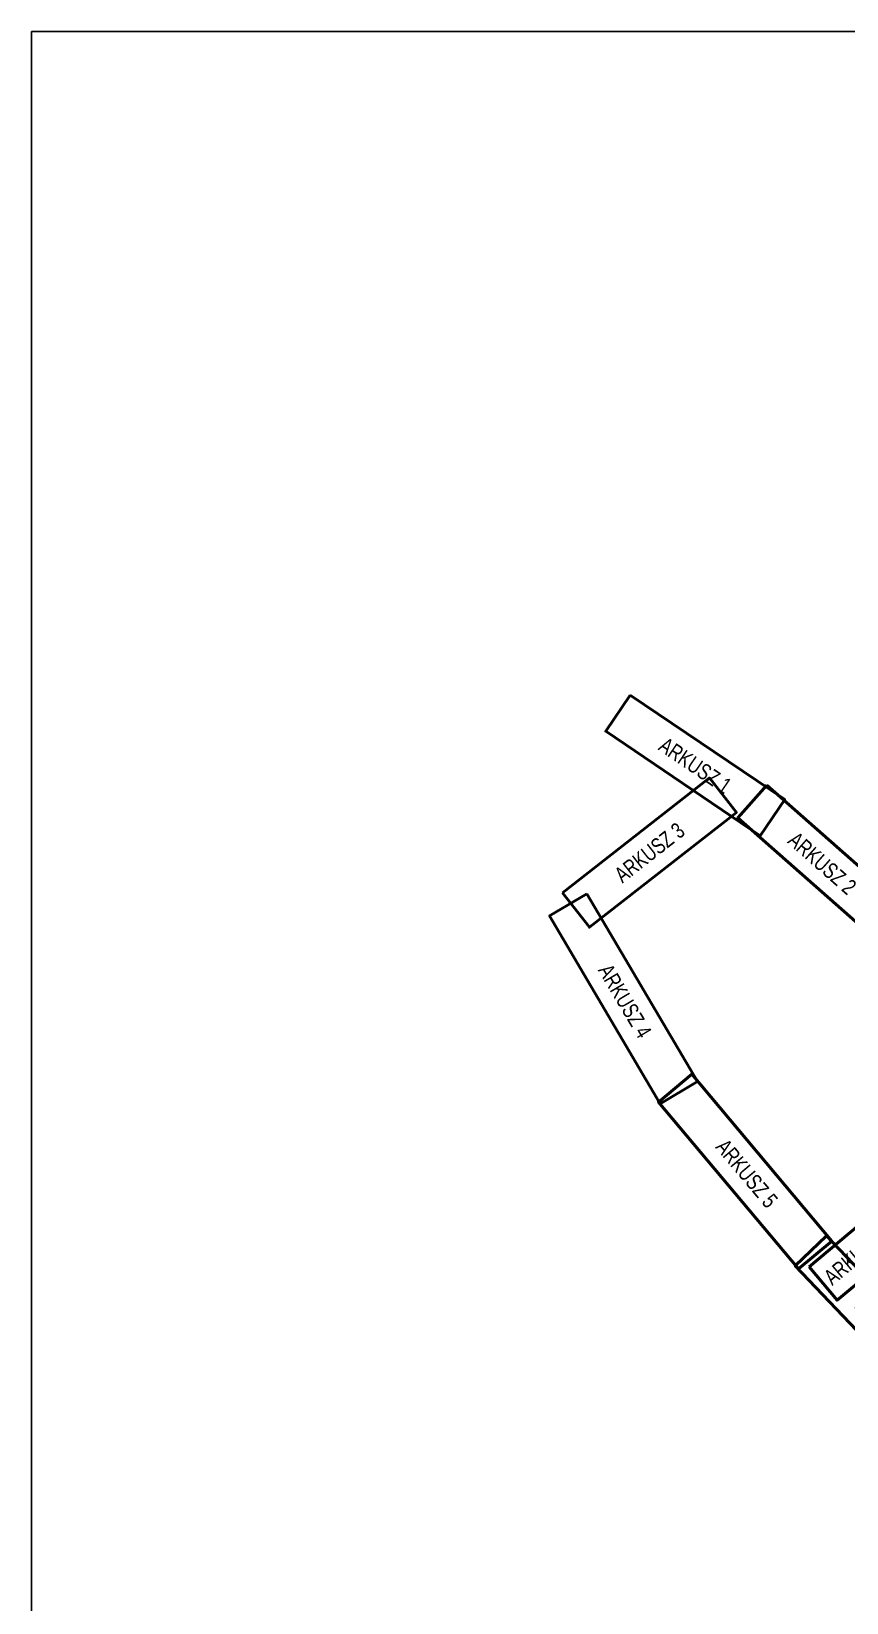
# Model space of a CAD drawing. Header units: metres. Extents: x 7542702 to 7555152, y 5804026 to 5815503.
# Drawn here: x 7546547 to 7549125, y 5810531 to 5815503 of the extents above; entities that cross this region are included whole.
import ezdxf
from ezdxf.enums import TextEntityAlignment as Align

# ---------------------------------------------------------------- set-up
doc = ezdxf.new("R2010")
doc.units = ezdxf.units.M
doc.layers.add('_ARKUSZE', color=236, linetype='Continuous', lineweight=50)
doc.layers.add('_TABELKA', color=7, linetype='Continuous')
doc.styles.get("Standard").update_dxf_attribs({"font": 'arial.ttf'})
picture_1 = doc.add_image_def('image1.jpg', size_in_pixel=(1301, 927))

# ---------------------------------------------------------------- blocks, each defined once
blk = doc.blocks.new('ARKUSZ A3 1200')
at = {"layer": '_ARKUSZE'}
blk.add_lwpolyline([(-295, 69.2), (295, 69.2), (295, -69.2), (-295, -69.2)], close=True, dxfattribs=at)
at = {"layer": '_ARKUSZE', "width": 0.75}
blk.add_attdef('ARKUSZ', text='', height=50, dxfattribs=at).set_placement((0, 0), align=Align.MIDDLE)
blk = doc.blocks.new('5E300DC')
at = {"layer": '_ARKUSZE'}
blk.add_lwpolyline([(-344638, 69017), (344775, 68330), (344638, -69017), (-344775, -68330)], close=True, dxfattribs=at)
at = {"layer": '_ARKUSZE', "width": 0.75}
blk.add_attdef('ARKUSZ', text='', height=50000, dxfattribs=at).set_placement((8165, 488), align=Align.MIDDLE)
blk = doc.blocks.new('ARKUSZ A3 600')
at = {"layer": '_ARKUSZE'}
blk.add_lwpolyline([(-145, 69.2), (145, 69.2), (145, -69.2), (-145, -69.2)], close=True, dxfattribs=at)
at = {"layer": '_ARKUSZE', "width": 0.75}
blk.add_attdef('ARKUSZ', text='', height=50, dxfattribs=at).set_placement((0, 0), align=Align.MIDDLE)

msp = doc.modelspace()

# ---------------------------------------------------------------- block references
at = {"layer": '_ARKUSZE'}
for name, p, rotation, values in [('ARKUSZ A3 1200', (7548646.29, 5813180.22, 122.37), 325.916655308856, {'ARKUSZ': 'ARKUSZ 1'}), ('ARKUSZ A3 1200', (7548501.4, 5812904.62, 122.05), 38.02160318211592, {'ARKUSZ': 'ARKUSZ 3'}), ('ARKUSZ A3 1200', (7549047.88, 5812870.88, 122.28), 318.6306919422639, {'ARKUSZ': 'ARKUSZ 2'}), ('ARKUSZ A3 600', (7549161.73, 5811634.11), 39.94473700292301, {'ARKUSZ': 'ARKUSZ 7'})]:
    msp.add_blockref(name, p, dxfattribs=dict(at, rotation=rotation)).add_auto_attribs(values)
at = {"layer": '_ARKUSZE', "color": 4, "xscale": 0.001, "yscale": 0.001, "zscale": 0.001}
for p, rotation, values in [((7548419.46, 5812441.68), 300.5686409293099, {'ARKUSZ': 'ARKUSZ 4'}), ((7548803.92, 5811895.16), 310.0635472032355, {'ARKUSZ': 'ARKUSZ 5'}), ((7549249.74, 5811394.33), 313.6492544968928, {'ARKUSZ': 'ARKUSZ 6'})]:
    msp.add_blockref('5E300DC', p, dxfattribs=dict(at, rotation=rotation)).add_auto_attribs(values)

# ---------------------------------------------------------------- pictures from other files: only their frames are drawn
at = {"layer": '_TABELKA'}
image = msp.add_image(picture_1, insert=(7546546.61, 5809371.34), size_in_units=(8605.57, 6131.72), dxfattribs=at)

doc.saveas('drawing.dxf')
